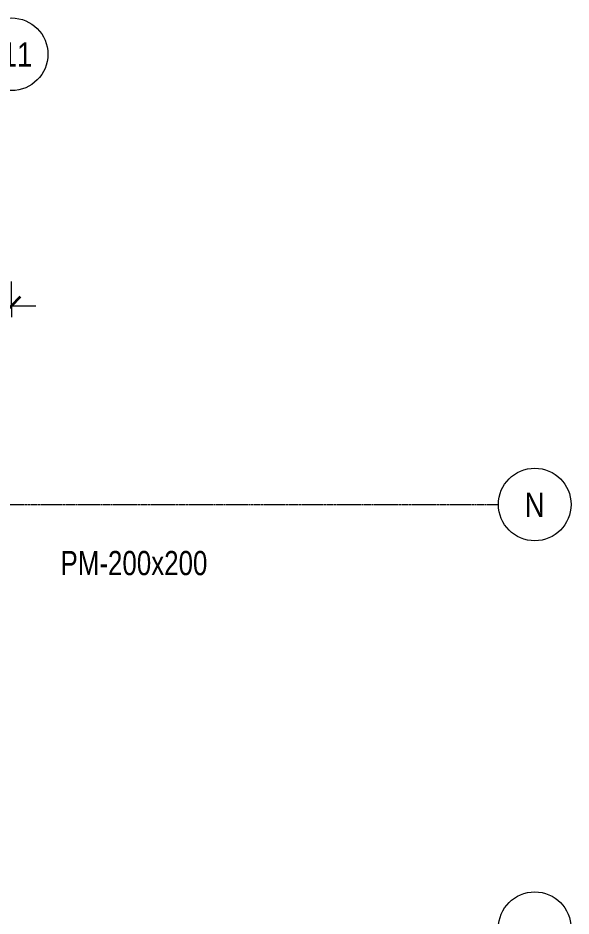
# Model space of a CAD drawing. Header units: centimetres. Extents: x -14155 to 6577, y -1225 to 8033.
# Drawn here: x 5244 to 5701, y 6460 to 7202 of the extents above; entities that cross this region are included whole.
import ezdxf

# ---------------------------------------------------------------- set-up
doc = ezdxf.new("R2010")
doc.units = ezdxf.units.CM
doc.linetypes.add('Grid Line', pattern=[2.2225, 1.27, -0.3175, 0.3175, -0.3175])
for name, color, linetype, lineweight in [('A-ANNO-DIMS', 7, 'Continuous', 9), ('A-ANNO-DIMS-100', 7, 'Continuous', 9), ('S-COLS-IDEN', 7, 'Continuous', 9), ('S-GRID', 7, 'Continuous', 9), ('S-GRID-IDEN', 7, 'Continuous', 9)]:
    doc.layers.add(name, color=color, linetype=linetype, lineweight=lineweight)
doc.styles.add('Century Gothic_2', font='GOTHIC.TTF', dxfattribs={"width": 0.8, "height": 20})
doc.styles.add('Century Gothic_3', font='GOTHIC.TTF', dxfattribs={"height": 15})
doc.styles.add('Saira Condensed_1', font='SairaCondensed-Regular.ttf', dxfattribs={"height": 20})
doc.dimstyles.new('FCA_N_Cotas_E100_3', dxfattribs={"dimscale": 30.48, "dimtxt": 15.662524, "dimasz": 0.492126, "dimexe": 0.656168, "dimexo": 0.656168, "dimgap": 0.032808, "dimtad": 1, "dimlfac": 0.01, "dimrnd": 0.01, "dimzin": 0, "dimdsep": 46, "dimtxsty": 'Century Gothic_3', "dimblk1": 'OBLIQUE', "dimblk2": 'OBLIQUE', "dimsah": 1, "dimcen": 0.09, "dimdle": 0.656168, "dimadec": 3, "dimazin": 2, "dimtfac": 1, "dimtdec": 4, "dimtix": 1, "dimtmove": 0, "dimatfit": 3, "dimfxl": 1, "dimtvp": 1, "dimtolj": 1, "dimtzin": 0, "dimarcsym": 2})

# ---------------------------------------------------------------- blocks, each defined once
blk = doc.blocks.new('Grid - 3mm-1819951-N01 - Planta - Detalle planta 01')
at = {"layer": 'S-GRID-IDEN', "color": 253, "true_color": 0xaaaaaa}
blk.add_circle((0, 0), 0.3, dxfattribs=at)
blk = doc.blocks.new('DIMBLOCK45-N01 - Planta - Detalle planta 01')
at = {"layer": 'A-ANNO-DIMS-100'}
for p, q in [((4795.15, 6964.63), (4795.15, 6984.63)), ((5239.09, 6964.63), (5239.09, 6984.63)), ((4795.15, 6964.63), (5259.09, 6964.63)), ((4795.15, 6964.63), (4795.15, 6955.24)), ((5239.09, 6964.63), (5239.09, 6955.24))]:
    blk.add_line(p, q, dxfattribs=at)
at = {"layer": 'A-ANNO-DIMS-100', "lineweight": 35}
for p, q in [((4795.15, 6964.63), (4802.65, 6972.13)), ((5239.09, 6964.63), (5246.59, 6972.13)), ((4795.15, 6964.63), (4787.65, 6957.13)), ((5239.09, 6964.63), (5231.59, 6957.13))]:
    blk.add_line(p, q, dxfattribs=at)
at = {"layer": 'A-ANNO-DIMS-100', "color": 0, "insert": (4996.74, 6984.86), "char_height": 15, "width": 48.9267, "attachment_point": 1, "line_spacing_factor": 0.984502, "style": 'Century Gothic_3'}
blk.add_mtext('4.44', dxfattribs=at)
blk = doc.blocks.new('_Oblique')
at = {"color": 0, "linetype": 'ByBlock', "lineweight": -2}
blk.add_line((-0.5, -0.5), (0.5, 0.5), dxfattribs=at)

msp = doc.modelspace()

# ---------------------------------------------------------------- linework, layer by layer
at = {"layer": 'S-GRID', "color": 253, "linetype": 'Grid Line', "true_color": 0xaaaaaa}
msp.add_line((3483.312, 6800.445), (5641.21, 6800.445), dxfattribs=at)

# ---------------------------------------------------------------- block references
at = {"layer": 'S-GRID-IDEN', "color": 253, "true_color": 0xaaaaaa, "xscale": 99.99999999999993, "yscale": 99.99999999999993, "zscale": 99.99999999999993}
for p, rotation in [((5239.094, 7172.338), 180), ((5671.21, 6800.445), 269.9999999999996), ((5671.21, 6450.445), 269.9999999999996)]:
    msp.add_blockref('Grid - 3mm-1819951-N01 - Planta - Detalle planta 01', p, dxfattribs=dict(at, rotation=rotation))

# ---------------------------------------------------------------- texts
at = {"layer": 'S-COLS-IDEN', "insert": (5279.537, 6762.042), "char_height": 20, "width": 157.13075, "attachment_point": 1, "style": 'Century Gothic_2'}
msp.add_mtext('PM-200x200', dxfattribs=at)
at = {"layer": 'S-GRID-IDEN', "color": 253, "true_color": 0xaaaaaa, "char_height": 20, "width": 19.2405, "attachment_point": 1, "style": 'Saira Condensed_1'}
for s, insert in [('11', (5230.817, 7182.189)), ('N', (5662.874, 6810.184))]:
    msp.add_mtext(s, dxfattribs=dict(at, insert=insert))

# ---------------------------------------------------------------- dimensions: what is measured, and where the dimension line sits
at = {"layer": 'A-ANNO-DIMS'}
dim = msp.add_linear_dim(base=(5239.094, 6964.632), p1=(4795.154, 6975.238), p2=(5239.094, 6975.238), dimstyle='FCA_N_Cotas_E100_3', override={"dimpost": '<>', "dimfxl": 443.939335}, dxfattribs=at)
dim.commit()
dim.dimension.update_dxf_attribs({"geometry": 'DIMBLOCK45-N01 - Planta - Detalle planta 01', "text_midpoint": (5017.124, 6973.463)})

doc.saveas('drawing.dxf')
